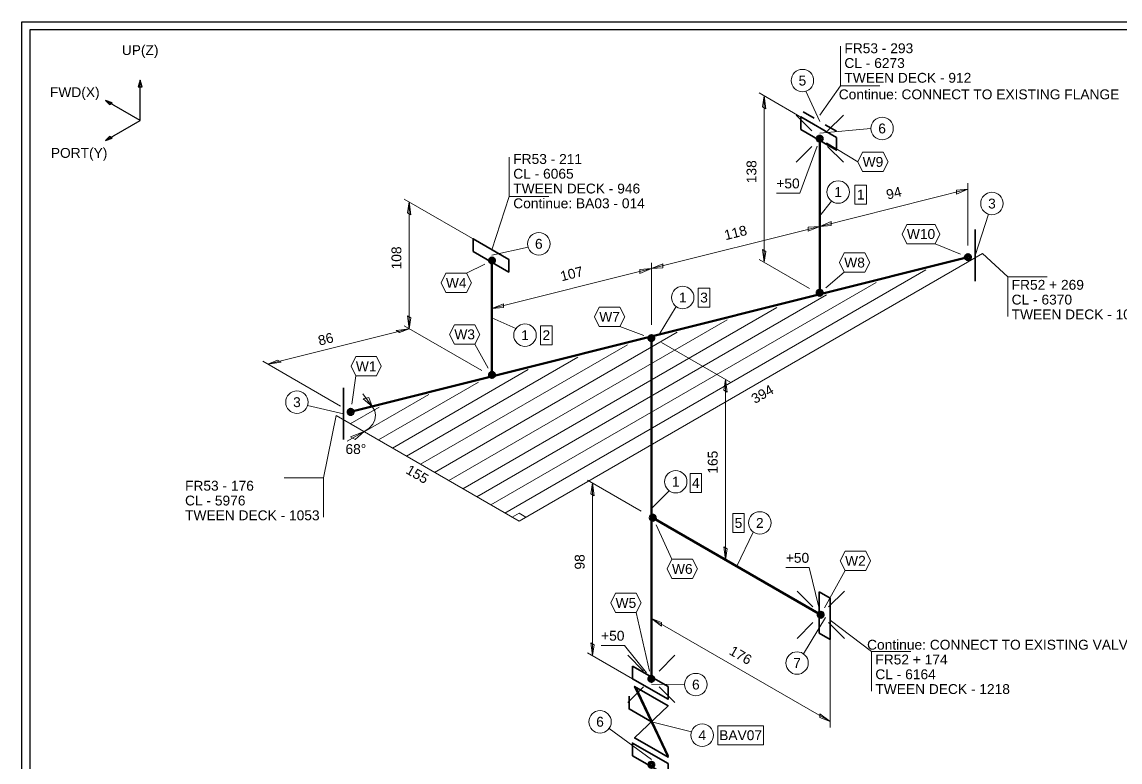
# Model space of a CAD drawing. Header units: millimetres. Extents: x 0 to 420, y 0 to 297.
# Drawn here: x 0 to 278.7, y 109.2 to 297 of the extents above; entities that cross this region are included whole.
import ezdxf
from ezdxf.enums import TextEntityAlignment as Align

# ---------------------------------------------------------------- set-up
doc = ezdxf.new("R2010")
doc.units = ezdxf.units.MM
for name, color, linetype in [('I_Coordinates', 11, 'Continuous'), ('I_CutNumbers', 10, 'Continuous'), ('I_Dimensions', 4, 'Continuous'), ('I_OtherComponents', 2, 'Continuous'), ('I_PartNumbers', 9, 'Continuous'), ('I_Pipes', 1, 'Continuous'), ('I_Tags', 8, 'Continuous'), ('I_Triangles', 5, 'Continuous'), ('SymbolsOnDrawingSheet', 1, 'Continuous')]:
    doc.layers.add(name, color=color, linetype=linetype)
doc.styles.add('Cadmatic Default Text', font='arial.ttf')

# ---------------------------------------------------------------- blocks, each defined once
blk = doc.blocks.new('SEDS_SPOOL_FORMAT_Gol_13')
at = {"layer": 'SymbolsOnDrawingSheet', "linetype": 'ByBlock', "lineweight": -3, "flags": 128}
for points in [[(0, 297), (420, 297), (420, 0), (0, 0), (0, 297)], [(418.01, 295.01), (2, 295.01)], [(2, 295.01), (2, 2)]]:
    blk.add_lwpolyline(points, dxfattribs=at)
blk = doc.blocks.new('BA01727711415_PRT_0_3')
at = {"layer": 'I_OtherComponents', "linetype": 'ByBlock', "lineweight": 35}
blk.add_line((189.92, 221), (189.92, 207.94), dxfattribs=at)
at = {"layer": 'I_OtherComponents', "linetype": 'ByBlock', "lineweight": 50}
for radius in [0.75, 0.375]:
    blk.add_circle((188.09, 214.01), radius, dxfattribs=at)
blk = doc.blocks.new('BA01727711415_PRT_1_3')
at = {"layer": 'I_Pipes', "linetype": 'ByBlock', "lineweight": 50}
blk.add_line((31.42, 174.74), (188.09, 214.01), dxfattribs=at)
blk = doc.blocks.new('BA01727711415_PRT_8_3')
at = {"layer": 'I_OtherComponents', "linetype": 'ByBlock', "lineweight": 35}
blk.add_line((29.58, 180.82), (29.58, 167.75), dxfattribs=at)
at = {"layer": 'I_OtherComponents', "linetype": 'ByBlock', "lineweight": 50}
for radius in [0.75, 0.375]:
    blk.add_circle((31.42, 174.74), radius, dxfattribs=at)
blk = doc.blocks.new('BA01727711415_PRT_9_3')
at = {"layer": 'I_Pipes', "linetype": 'ByBlock', "lineweight": 50}
blk.add_line((150.47, 244.09), (150.47, 204.99), dxfattribs=at)
blk = doc.blocks.new('BA01727711415_PRT_10_3')
at = {"layer": 'I_OtherComponents', "linetype": 'ByBlock', "lineweight": 35, "flags": 128}
blk.add_lwpolyline([(145.66, 246.38), (145.66, 249.59), (154.71, 244.36), (154.71, 241.15), (145.66, 246.38)], dxfattribs=at)
at = {"layer": 'I_OtherComponents', "linetype": 'ByBlock', "lineweight": 50}
for radius in [0.75, 0.375]:
    blk.add_circle((150.47, 244.09), radius, dxfattribs=at)
blk = doc.blocks.new('BA01727711415_PRT_11_3')
at = {"layer": 'I_Pipes', "linetype": 'ByBlock', "lineweight": 50}
blk.add_line((107.74, 107), (107.74, 193.46), dxfattribs=at)
blk = doc.blocks.new('BA01727711415_PRT_14_3')
at = {"layer": 'I_OtherComponents', "linetype": 'ByBlock', "lineweight": 35, "flags": 128}
blk.add_lwpolyline([(102.93, 110.26), (102.93, 107.05), (111.98, 101.82), (111.98, 105.04), (102.93, 110.26)], dxfattribs=at)
at = {"layer": 'I_OtherComponents', "linetype": 'ByBlock', "lineweight": 50}
for radius in [0.75, 0.375]:
    blk.add_circle((107.74, 107), radius, dxfattribs=at)
blk = doc.blocks.new('BA01727711415_PRT_15_3')
at = {"layer": 'I_OtherComponents', "linetype": 'ByBlock', "lineweight": 35}
blk.add_line((111.98, 87.45), (103.78, 104.93), dxfattribs=at)
at = {"layer": 'I_OtherComponents', "linetype": 'ByBlock', "lineweight": 35, "flags": 128}
for points in [[(107.74, 89.58), (103.49, 92.03), (111.98, 100.19), (103.49, 105.09), (111.98, 87.13), (107.74, 89.58)], [(107.74, 96.11), (102.08, 99.37), (102.08, 102.64)]]:
    blk.add_lwpolyline(points, dxfattribs=at)
at = {"layer": 'I_OtherComponents', "flags": 1}
blk.add_attdef('ValvePos', (107.74, 96.11), '', height=2.5, dxfattribs=at)
blk = doc.blocks.new('BA01727711415_PRT_16_3')
at = {"layer": 'I_OtherComponents', "linetype": 'ByBlock', "lineweight": 35, "flags": 128}
blk.add_lwpolyline([(102.93, 87.51), (102.93, 90.72), (111.98, 85.5), (111.98, 82.28), (102.93, 87.51)], dxfattribs=at)
at = {"layer": 'I_OtherComponents', "linetype": 'ByBlock', "lineweight": 50}
for radius in [0.75, 0.375]:
    blk.add_circle((107.74, 85.22), radius, dxfattribs=at)
blk = doc.blocks.new('BA01727711415_PRT_17_3')
at = {"layer": 'I_Pipes', "linetype": 'ByBlock', "lineweight": 50}
blk.add_line((108.09, 147.9), (150.72, 123.28), dxfattribs=at)
blk = doc.blocks.new('BA01727711415_PRT_18_3')
at = {"layer": 'I_OtherComponents', "linetype": 'ByBlock', "lineweight": 35, "flags": 128}
blk.add_lwpolyline([(150.3, 129.08), (153.08, 127.47), (153.08, 117.02), (150.3, 118.63), (150.3, 129.08)], dxfattribs=at)
at = {"layer": 'I_OtherComponents', "linetype": 'ByBlock', "lineweight": 50}
for radius in [0.75, 0.375]:
    blk.add_circle((150.72, 123.28), radius, dxfattribs=at)
blk = doc.blocks.new('BA01727711415_PRT_105_3')
at = {"layer": 'I_Pipes', "linetype": 'ByBlock', "lineweight": 50}
blk.add_line((67.29, 184.14), (67.29, 213.17), dxfattribs=at)
blk = doc.blocks.new('BA01727711415_PRT_106_3')
at = {"layer": 'I_OtherComponents', "linetype": 'ByBlock', "lineweight": 35, "flags": 128}
blk.add_lwpolyline([(62.48, 215.46), (62.48, 218.67), (71.53, 213.45), (71.53, 210.23), (62.48, 215.46)], dxfattribs=at)
at = {"layer": 'I_OtherComponents', "linetype": 'ByBlock', "lineweight": 50}
for radius in [0.75, 0.375]:
    blk.add_circle((67.29, 213.17), radius, dxfattribs=at)
blk = doc.blocks.new('BA01727711415_PRT_145_3')
at = {"layer": 'I_OtherComponents', "linetype": 'ByBlock', "lineweight": 35}
for p, q in [((149.05, 249.26), (146.23, 250.89)), ((154.71, 245.99), (151.88, 247.63))]:
    blk.add_line(p, q, dxfattribs=at)
blk = doc.blocks.new('BA01727711415_TRI_0_3')
at = {"layer": 'I_Triangles', "linetype": 'ByBlock', "lineweight": 0}
for p, q in [((70.58, 149.09), (177.41, 210.77)), ((67.01, 151.15), (164.79, 207.6)), ((63.44, 153.21), (152.17, 204.44)), ((59.87, 155.27), (139.56, 201.28)), ((56.3, 157.34), (126.94, 198.12)), ((52.73, 159.4), (114.33, 194.96)), ((49.16, 161.46), (101.71, 191.8)), ((45.59, 163.52), (89.09, 188.63)), ((42.03, 165.58), (76.48, 185.47)), ((38.46, 167.64), (63.86, 182.31)), ((34.89, 169.7), (51.25, 179.15)), ((31.32, 171.76), (38.63, 175.99))]:
    blk.add_line(p, q, dxfattribs=at)
at = {"layer": 'I_Triangles', "linetype": 'ByBlock', "lineweight": 0, "flags": 128}
for points in [[(27.75, 173.82), (74.15, 147.03), (191.75, 214.93)], [(34.53, 179.3), (36.92, 176.12), (34.59, 178.06), (36.06, 178.43), (36.92, 176.12), (37.53, 175.03), (37.75, 173.89), (37.57, 172.75), (37.01, 171.64), (36.08, 170.63), (34.82, 169.74), (31.42, 168.44), (32.55, 167.78), (34.82, 169.74), (30.57, 167.29)], [(72.42, 148.03), (74.15, 149.03), (75.89, 148.03)]]:
    blk.add_lwpolyline(points, dxfattribs=at)
at = {"layer": 'I_Triangles', "linetype": 'ByBlock', "lineweight": 0, "style": 'Cadmatic Default Text'}
for s, rotation, p in [('394', 30, (135.91, 179.27)), ('155', 330, (48.35, 158.93))]:
    blk.add_text(s, height=2.5, rotation=rotation, dxfattribs=at).set_placement(p, align=Align.MIDDLE_CENTER)
blk.add_text('68°', height=2.5, dxfattribs=at).set_placement((32.75, 165.32), align=Align.MIDDLE_CENTER)
blk = doc.blocks.new('BA01727711415_DIM_0_3')
at = {"layer": 'I_Dimensions', "linetype": 'ByBlock', "lineweight": 0}
for p, q in [((44.99, 228.77), (64.69, 217.4)), ((46.29, 195.86), (46.29, 228.02)), ((64.69, 185.24), (44.99, 196.61))]:
    blk.add_line(p, q, dxfattribs=at)
at = {"layer": 'I_Dimensions', "linetype": 'ByBlock', "lineweight": 0, "flags": 128}
for points in [[(46.29, 228.02), (46.72, 224.77), (45.85, 225.27), (46.29, 228.02)], [(46.29, 195.86), (46.72, 198.61), (45.85, 199.11), (46.29, 195.86)]]:
    blk.add_lwpolyline(points, dxfattribs=at)
at = {"layer": 'I_Dimensions', "linetype": 'ByBlock', "lineweight": 0, "style": 'Cadmatic Default Text'}
blk.add_text('108', height=2.5, rotation=90, dxfattribs=at).set_placement((43.04, 213.82), align=Align.MIDDLE_CENTER)
blk = doc.blocks.new('BA01727711415_DIM_1_3')
at = {"layer": 'I_Dimensions', "linetype": 'ByBlock', "lineweight": 0}
for p, q in [((10.41, 186.87), (46.29, 195.86)), ((44.99, 196.61), (64.69, 185.24)), ((28.82, 176.24), (9.11, 187.62))]:
    blk.add_line(p, q, dxfattribs=at)
at = {"layer": 'I_Dimensions', "linetype": 'ByBlock', "lineweight": 0, "flags": 128}
for points in [[(46.29, 195.86), (43.81, 194.88), (42.94, 195.38), (46.29, 195.86)], [(10.41, 186.87), (13.76, 187.35), (12.89, 187.85), (10.41, 186.87)]]:
    blk.add_lwpolyline(points, dxfattribs=at)
at = {"layer": 'I_Dimensions', "linetype": 'ByBlock', "lineweight": 0, "style": 'Cadmatic Default Text'}
blk.add_text('86', height=2.5, rotation=14.0701, dxfattribs=at).set_placement((25.1, 193.24), align=Align.MIDDLE_CENTER)
blk = doc.blocks.new('BA01727711415_DIM_2_3')
at = {"layer": 'I_Dimensions', "linetype": 'ByBlock', "lineweight": 0}
for p, q in [((107.74, 212.62), (107.74, 196.87)), ((67.29, 200.99), (107.74, 211.12)), ((67.29, 186.74), (67.29, 202.49))]:
    blk.add_line(p, q, dxfattribs=at)
at = {"layer": 'I_Dimensions', "linetype": 'ByBlock', "lineweight": 0, "flags": 128}
for points in [[(107.74, 211.12), (104.83, 209.89), (104.83, 210.89), (107.74, 211.12)], [(67.29, 200.99), (70.2, 201.21), (70.2, 202.21), (67.29, 200.99)]]:
    blk.add_lwpolyline(points, dxfattribs=at)
at = {"layer": 'I_Dimensions', "linetype": 'ByBlock', "lineweight": 0, "style": 'Cadmatic Default Text'}
blk.add_text('107', height=2.5, rotation=14.0696, dxfattribs=at).set_placement((87.51, 209.8), align=Align.MIDDLE_CENTER)
blk = doc.blocks.new('BA01727711415_DIM_3_3')
at = {"layer": 'I_Dimensions', "linetype": 'ByBlock', "lineweight": 0}
for p, q in [((150.47, 223.33), (150.47, 207.58)), ((107.74, 211.12), (150.47, 221.83)), ((107.74, 196.87), (107.74, 212.62))]:
    blk.add_line(p, q, dxfattribs=at)
at = {"layer": 'I_Dimensions', "linetype": 'ByBlock', "lineweight": 0, "flags": 128}
for points in [[(150.47, 221.83), (147.56, 220.6), (147.56, 221.6), (150.47, 221.83)], [(107.74, 211.12), (110.65, 211.35), (110.65, 212.35), (107.74, 211.12)]]:
    blk.add_lwpolyline(points, dxfattribs=at)
at = {"layer": 'I_Dimensions', "linetype": 'ByBlock', "lineweight": 0, "style": 'Cadmatic Default Text'}
blk.add_text('118', height=2.5, rotation=14.0678, dxfattribs=at).set_placement((129.1, 220.23), align=Align.MIDDLE_CENTER)
blk = doc.blocks.new('BA01727711415_DIM_4_3')
at = {"layer": 'I_Dimensions', "linetype": 'ByBlock', "lineweight": 0}
for p, q in [((188.09, 232.76), (188.09, 217.01)), ((150.47, 221.83), (188.09, 231.26)), ((150.47, 207.58), (150.47, 223.33))]:
    blk.add_line(p, q, dxfattribs=at)
at = {"layer": 'I_Dimensions', "linetype": 'ByBlock', "lineweight": 0, "flags": 128}
for points in [[(188.09, 231.26), (185.18, 230.03), (185.18, 231.03), (188.09, 231.26)], [(150.47, 221.83), (153.38, 222.06), (153.38, 223.06), (150.47, 221.83)]]:
    blk.add_lwpolyline(points, dxfattribs=at)
at = {"layer": 'I_Dimensions', "linetype": 'ByBlock', "lineweight": 0, "style": 'Cadmatic Default Text'}
blk.add_text('94', height=2.5, rotation=14.0706, dxfattribs=at).set_placement((169.28, 230.29), align=Align.MIDDLE_CENTER)
blk = doc.blocks.new('BA01727711415_DIM_5_3')
at = {"layer": 'I_Dimensions', "linetype": 'ByBlock', "lineweight": 0}
for p, q in [((135.1, 255.69), (147.87, 248.31)), ((136.4, 212.71), (136.4, 254.94)), ((147.87, 206.08), (135.1, 213.46))]:
    blk.add_line(p, q, dxfattribs=at)
at = {"layer": 'I_Dimensions', "linetype": 'ByBlock', "lineweight": 0, "flags": 128}
for points in [[(136.4, 254.94), (136.83, 251.69), (135.96, 252.19), (136.4, 254.94)], [(136.4, 212.71), (136.83, 215.46), (135.96, 215.96), (136.4, 212.71)]]:
    blk.add_lwpolyline(points, dxfattribs=at)
at = {"layer": 'I_Dimensions', "linetype": 'ByBlock', "lineweight": 0, "style": 'Cadmatic Default Text'}
blk.add_text('138', height=2.5, rotation=90, dxfattribs=at).set_placement((133.15, 235.7), align=Align.MIDDLE_CENTER)
blk = doc.blocks.new('BA01727711415_DIM_6_3')
at = {"layer": 'I_Dimensions', "linetype": 'ByBlock', "lineweight": 0}
for p, q in [((107.74, 145.1), (107.74, 120.85)), ((107.74, 122.35), (153.08, 96.17)), ((153.08, 94.67), (153.08, 118.92))]:
    blk.add_line(p, q, dxfattribs=at)
at = {"layer": 'I_Dimensions', "linetype": 'ByBlock', "lineweight": 0, "flags": 128}
for points in [[(107.74, 122.35), (110.34, 120.35), (110.34, 121.35), (107.74, 122.35)], [(153.08, 96.17), (150.48, 97.17), (150.48, 98.17), (153.08, 96.17)]]:
    blk.add_lwpolyline(points, dxfattribs=at)
at = {"layer": 'I_Dimensions', "linetype": 'ByBlock', "lineweight": 0, "style": 'Cadmatic Default Text'}
blk.add_text('176', height=2.5, rotation=330, dxfattribs=at).set_placement((130.41, 113.01), align=Align.MIDDLE_CENTER)
blk = doc.blocks.new('BA01727711415_DIM_7_3')
at = {"layer": 'I_Dimensions', "linetype": 'ByBlock', "lineweight": 0}
for p, q in [((91.5, 157.47), (105.14, 149.6)), ((92.8, 112.9), (92.8, 156.72)), ((105.14, 105.77), (91.5, 113.65))]:
    blk.add_line(p, q, dxfattribs=at)
at = {"layer": 'I_Dimensions', "linetype": 'ByBlock', "lineweight": 0, "flags": 128}
for points in [[(92.8, 156.72), (93.23, 153.47), (92.37, 153.97), (92.8, 156.72)], [(92.8, 112.9), (93.23, 115.65), (92.37, 116.15), (92.8, 112.9)]]:
    blk.add_lwpolyline(points, dxfattribs=at)
at = {"layer": 'I_Dimensions', "linetype": 'ByBlock', "lineweight": 0, "style": 'Cadmatic Default Text'}
blk.add_text('98', height=2.5, rotation=90, dxfattribs=at).set_placement((89.55, 136.69), align=Align.MIDDLE_CENTER)
blk = doc.blocks.new('BA01727711415_DIM_8_3')
at = {"layer": 'I_Dimensions', "linetype": 'ByBlock', "lineweight": 0}
for p, q in [((127.87, 182.25), (110.34, 192.37)), ((126.57, 137.22), (126.57, 183)), ((110.34, 146.6), (127.87, 136.47))]:
    blk.add_line(p, q, dxfattribs=at)
at = {"layer": 'I_Dimensions', "linetype": 'ByBlock', "lineweight": 0, "flags": 128}
for points in [[(126.57, 183), (127.01, 179.75), (126.14, 180.25), (126.57, 183)], [(126.57, 137.22), (127.01, 139.97), (126.14, 140.47), (126.57, 137.22)]]:
    blk.add_lwpolyline(points, dxfattribs=at)
at = {"layer": 'I_Dimensions', "linetype": 'ByBlock', "lineweight": 0, "style": 'Cadmatic Default Text'}
blk.add_text('165', height=2.5, rotation=90, dxfattribs=at).set_placement((123.32, 161.99), align=Align.MIDDLE_CENTER)
blk = doc.blocks.new('BA01727711415_CRD_0_3')
at = {"layer": 'I_Coordinates', "linetype": 'ByBlock', "lineweight": 0}
blk.add_line((71.69, 229.43), (67.29, 215.9), dxfattribs=at)
at = {"layer": 'I_Coordinates', "linetype": 'ByBlock', "lineweight": 0, "flags": 128}
blk.add_lwpolyline([(71.69, 239.43), (71.69, 229.43), (81.69, 229.43)], dxfattribs=at)
at = {"layer": 'I_Coordinates', "linetype": 'ByBlock', "lineweight": 0, "style": 'Cadmatic Default Text'}
for s, p in [('FR53 - 211', (72.69, 237.68)), ('CL - 6065', (72.69, 233.93)), ('TWEEN DECK - 946', (72.69, 230.18)), ('Continue: BA03 - 014', (72.69, 226.43))]:
    blk.add_text(s, height=2.5, dxfattribs=at).set_placement(p)
blk = doc.blocks.new('BA01727711415_CRD_2_3')
at = {"layer": 'I_Coordinates', "linetype": 'ByBlock', "lineweight": 0}
blk.add_line((198.18, 209), (191.75, 214.93), dxfattribs=at)
at = {"layer": 'I_Coordinates', "linetype": 'ByBlock', "lineweight": 0, "flags": 128}
blk.add_lwpolyline([(198.18, 199), (198.18, 209), (208.18, 209)], dxfattribs=at)
at = {"layer": 'I_Coordinates', "linetype": 'ByBlock', "lineweight": 0, "style": 'Cadmatic Default Text'}
for s, p in [('FR52 + 269', (199.18, 208.25)), ('CL - 6370', (199.18, 204.5)), ('TWEEN DECK - 1053', (199.18, 200.75))]:
    blk.add_text(s, height=2.5, dxfattribs=at).set_placement(p, align=Align.TOP_LEFT)
blk = doc.blocks.new('BA01727711415_CRD_3_3')
at = {"layer": 'I_Coordinates', "linetype": 'ByBlock', "lineweight": 0}
blk.add_line((24.55, 158.01), (27.75, 173.82), dxfattribs=at)
at = {"layer": 'I_Coordinates', "linetype": 'ByBlock', "lineweight": 0, "flags": 128}
blk.add_lwpolyline([(24.55, 148.01), (24.55, 158.01), (14.55, 158.01)], dxfattribs=at)
at = {"layer": 'I_Coordinates', "linetype": 'ByBlock', "lineweight": 0, "style": 'Cadmatic Default Text'}
for s, p in [('FR53 - 176', (-10.61, 157.26)), ('CL - 5976', (-10.61, 153.51)), ('TWEEN DECK - 1053', (-10.61, 149.76))]:
    blk.add_text(s, height=2.5, dxfattribs=at).set_placement(p, align=Align.TOP_LEFT)
blk = doc.blocks.new('BA01727711415_PTN_0_3')
at = {"layer": 'I_PartNumbers', "linetype": 'ByBlock', "lineweight": 0}
blk.add_line((133.58, 144.27), (129.41, 135.59), dxfattribs=at)
blk.add_circle((135.26, 146.58), 2.85, dxfattribs=at)
at = {"layer": 'I_PartNumbers', "linetype": 'ByBlock', "lineweight": 0, "style": 'Cadmatic Default Text'}
blk.add_text('2', height=2.5, dxfattribs=at).set_placement((135.26, 146.58), align=Align.MIDDLE_CENTER)
blk = doc.blocks.new('BA01727711415_PTN_1_3')
at = {"layer": 'I_PartNumbers', "linetype": 'ByBlock', "lineweight": 0}
blk.add_line((20.5, 176.34), (29.58, 174.28), dxfattribs=at)
blk.add_circle((17.79, 177.22), 2.85, dxfattribs=at)
at = {"layer": 'I_PartNumbers', "linetype": 'ByBlock', "lineweight": 0, "style": 'Cadmatic Default Text'}
blk.add_text('3', height=2.5, dxfattribs=at).set_placement((17.79, 177.22), align=Align.MIDDLE_CENTER)
blk = doc.blocks.new('BA01727711415_PTN_2_3')
at = {"layer": 'I_PartNumbers', "linetype": 'ByBlock', "lineweight": 0}
blk.add_line((76.46, 216.52), (67.29, 214.54), dxfattribs=at)
blk.add_circle((79.18, 217.4), 2.85, dxfattribs=at)
at = {"layer": 'I_PartNumbers', "linetype": 'ByBlock', "lineweight": 0, "style": 'Cadmatic Default Text'}
blk.add_text('6', height=2.5, dxfattribs=at).set_placement((79.18, 217.4), align=Align.MIDDLE_CENTER)
blk = doc.blocks.new('BA01727711415_PTN_3_3')
at = {"layer": 'I_PartNumbers', "linetype": 'ByBlock', "lineweight": 0}
blk.add_line((73.36, 195.88), (67.29, 198.66), dxfattribs=at)
blk.add_circle((75.67, 194.21), 2.85, dxfattribs=at)
at = {"layer": 'I_PartNumbers', "linetype": 'ByBlock', "lineweight": 0, "style": 'Cadmatic Default Text'}
blk.add_text('1', height=2.5, dxfattribs=at).set_placement((75.67, 194.21), align=Align.MIDDLE_CENTER)
blk = doc.blocks.new('BA01727711415_PTN_4_3')
at = {"layer": 'I_PartNumbers', "linetype": 'ByBlock', "lineweight": 0}
blk.add_line((114.02, 201.46), (109.75, 194.38), dxfattribs=at)
blk.add_circle((115.69, 203.77), 2.85, dxfattribs=at)
at = {"layer": 'I_PartNumbers', "linetype": 'ByBlock', "lineweight": 0, "style": 'Cadmatic Default Text'}
blk.add_text('1', height=2.5, dxfattribs=at).set_placement((115.69, 203.77), align=Align.MIDDLE_CENTER)
blk = doc.blocks.new('BA01727711415_PTN_5_3')
at = {"layer": 'I_PartNumbers', "linetype": 'ByBlock', "lineweight": 0}
blk.add_line((193.3, 224.91), (189.92, 214.47), dxfattribs=at)
blk.add_circle((194.18, 227.62), 2.85, dxfattribs=at)
at = {"layer": 'I_PartNumbers', "linetype": 'ByBlock', "lineweight": 0, "style": 'Cadmatic Default Text'}
blk.add_text('3', height=2.5, dxfattribs=at).set_placement((194.18, 227.62), align=Align.MIDDLE_CENTER)
blk = doc.blocks.new('BA01727711415_PTN_6_3')
at = {"layer": 'I_PartNumbers', "linetype": 'ByBlock', "lineweight": 0}
blk.add_line((117.94, 93.59), (107.74, 96.11), dxfattribs=at)
blk.add_circle((120.65, 92.71), 2.85, dxfattribs=at)
at = {"layer": 'I_PartNumbers', "linetype": 'ByBlock', "lineweight": 0, "style": 'Cadmatic Default Text'}
blk.add_text('4', height=2.5, dxfattribs=at).set_placement((120.65, 92.71), align=Align.MIDDLE_CENTER)
blk = doc.blocks.new('BA01727711415_PTN_7_3')
at = {"layer": 'I_PartNumbers', "linetype": 'ByBlock', "lineweight": 0}
blk.add_line((116.19, 105.56), (107.74, 105.64), dxfattribs=at)
blk.add_circle((119.04, 105.56), 2.85, dxfattribs=at)
at = {"layer": 'I_PartNumbers', "linetype": 'ByBlock', "lineweight": 0, "style": 'Cadmatic Default Text'}
blk.add_text('6', height=2.5, dxfattribs=at).set_placement((119.04, 105.56), align=Align.MIDDLE_CENTER)
blk = doc.blocks.new('BA01727711415_PTN_8_3')
at = {"layer": 'I_PartNumbers', "linetype": 'ByBlock', "lineweight": 0}
blk.add_line((97.02, 94.44), (107.74, 86.58), dxfattribs=at)
blk.add_circle((94.71, 96.12), 2.85, dxfattribs=at)
at = {"layer": 'I_PartNumbers', "linetype": 'ByBlock', "lineweight": 0, "style": 'Cadmatic Default Text'}
blk.add_text('6', height=2.5, dxfattribs=at).set_placement((94.71, 96.12), align=Align.MIDDLE_CENTER)
blk = doc.blocks.new('BA01727711415_PTN_9_3')
at = {"layer": 'I_PartNumbers', "linetype": 'ByBlock', "lineweight": 0}
blk.add_line((146.39, 113.34), (151.9, 122.6), dxfattribs=at)
blk.add_circle((144.71, 111.03), 2.85, dxfattribs=at)
at = {"layer": 'I_PartNumbers', "linetype": 'ByBlock', "lineweight": 0, "style": 'Cadmatic Default Text'}
blk.add_text('7', height=2.5, dxfattribs=at).set_placement((144.71, 111.03), align=Align.MIDDLE_CENTER)
blk = doc.blocks.new('BA01727711415_PTN_10_3')
at = {"layer": 'I_PartNumbers', "linetype": 'ByBlock', "lineweight": 0}
blk.add_line((153.46, 228.24), (150.47, 224.54), dxfattribs=at)
blk.add_circle((155.14, 230.55), 2.85, dxfattribs=at)
at = {"layer": 'I_PartNumbers', "linetype": 'ByBlock', "lineweight": 0, "style": 'Cadmatic Default Text'}
blk.add_text('1', height=2.5, dxfattribs=at).set_placement((155.14, 230.55), align=Align.MIDDLE_CENTER)
blk = doc.blocks.new('BA01727711415_PTN_11_3')
at = {"layer": 'I_PartNumbers', "linetype": 'ByBlock', "lineweight": 0}
blk.add_line((163.45, 246.67), (150.47, 245.45), dxfattribs=at)
blk.add_circle((166.3, 246.67), 2.85, dxfattribs=at)
at = {"layer": 'I_PartNumbers', "linetype": 'ByBlock', "lineweight": 0, "style": 'Cadmatic Default Text'}
blk.add_text('6', height=2.5, dxfattribs=at).set_placement((166.3, 246.67), align=Align.MIDDLE_CENTER)
blk = doc.blocks.new('BA01727711415_PTN_12_3')
at = {"layer": 'I_PartNumbers', "linetype": 'ByBlock', "lineweight": 0}
blk.add_line((146.96, 256.1), (150.47, 248.44), dxfattribs=at)
blk.add_circle((146.08, 258.82), 2.85, dxfattribs=at)
at = {"layer": 'I_PartNumbers', "linetype": 'ByBlock', "lineweight": 0, "style": 'Cadmatic Default Text'}
blk.add_text('5', height=2.5, dxfattribs=at).set_placement((146.08, 258.82), align=Align.MIDDLE_CENTER)
blk = doc.blocks.new('BA01727711415_PTN_13_3')
at = {"layer": 'I_PartNumbers', "linetype": 'ByBlock', "lineweight": 0}
blk.add_line((112.24, 154.74), (107.74, 150.23), dxfattribs=at)
blk.add_circle((113.92, 157.04), 2.85, dxfattribs=at)
at = {"layer": 'I_PartNumbers', "linetype": 'ByBlock', "lineweight": 0, "style": 'Cadmatic Default Text'}
blk.add_text('1', height=2.5, dxfattribs=at).set_placement((113.92, 157.04), align=Align.MIDDLE_CENTER)
blk = doc.blocks.new('BA01727711415_CUT_14_3')
at = {"layer": 'I_CutNumbers', "linetype": 'ByBlock', "lineweight": 0, "flags": 128}
blk.add_lwpolyline([(131.32, 144.18), (131.32, 148.97), (128.38, 148.97), (128.38, 144.18), (131.32, 144.18)], dxfattribs=at)
at = {"layer": 'I_CutNumbers', "linetype": 'ByBlock', "lineweight": 0, "style": 'Cadmatic Default Text'}
blk.add_text('5', height=2.5, dxfattribs=at).set_placement((129.85, 146.58), align=Align.MIDDLE_CENTER)
blk = doc.blocks.new('BA01727711415_CUT_15_3')
at = {"layer": 'I_CutNumbers', "linetype": 'ByBlock', "lineweight": 0, "flags": 128}
blk.add_lwpolyline([(82.55, 191.81), (82.55, 196.6), (79.6, 196.6), (79.6, 191.81), (82.55, 191.81)], dxfattribs=at)
at = {"layer": 'I_CutNumbers', "linetype": 'ByBlock', "lineweight": 0, "style": 'Cadmatic Default Text'}
blk.add_text('2', height=2.5, dxfattribs=at).set_placement((81.08, 194.21), align=Align.MIDDLE_CENTER)
blk = doc.blocks.new('BA01727711415_CUT_16_3')
at = {"layer": 'I_CutNumbers', "linetype": 'ByBlock', "lineweight": 0, "flags": 128}
blk.add_lwpolyline([(122.57, 201.37), (122.57, 206.16), (119.63, 206.16), (119.63, 201.37), (122.57, 201.37)], dxfattribs=at)
at = {"layer": 'I_CutNumbers', "linetype": 'ByBlock', "lineweight": 0, "style": 'Cadmatic Default Text'}
blk.add_text('3', height=2.5, dxfattribs=at).set_placement((121.1, 203.77), align=Align.MIDDLE_CENTER)
blk = doc.blocks.new('BA01727711415_CUT_17_3')
at = {"layer": 'I_CutNumbers', "linetype": 'ByBlock', "lineweight": 0, "flags": 128}
blk.add_lwpolyline([(162.34, 227.5), (162.34, 232.29), (159.4, 232.29), (159.4, 227.5), (162.34, 227.5)], dxfattribs=at)
at = {"layer": 'I_CutNumbers', "linetype": 'ByBlock', "lineweight": 0, "style": 'Cadmatic Default Text'}
blk.add_text('1', height=2.5, dxfattribs=at).set_placement((160.87, 229.89), align=Align.MIDDLE_CENTER)
blk = doc.blocks.new('BA01727711415_CUT_18_3')
at = {"layer": 'I_CutNumbers', "linetype": 'ByBlock', "lineweight": 0, "flags": 128}
blk.add_lwpolyline([(120.5, 154.32), (120.5, 159.11), (117.56, 159.11), (117.56, 154.32), (120.5, 154.32)], dxfattribs=at)
at = {"layer": 'I_CutNumbers', "linetype": 'ByBlock', "lineweight": 0, "style": 'Cadmatic Default Text'}
blk.add_text('4', height=2.5, dxfattribs=at).set_placement((119.03, 156.71), align=Align.MIDDLE_CENTER)
blk = doc.blocks.new('BA01727711415_vpo_19_3')
at = {"layer": 'I_Tags', "linetype": 'ByBlock', "lineweight": 0, "flags": 128}
blk.add_lwpolyline([(136.2, 90.31), (136.2, 95.11), (124.58, 95.11), (124.58, 90.31), (136.2, 90.31)], dxfattribs=at)
at = {"layer": 'I_Tags', "linetype": 'ByBlock', "lineweight": 0, "style": 'Cadmatic Default Text'}
blk.add_text('BAV07', height=2.5, dxfattribs=at).set_placement((130.39, 92.71), align=Align.MIDDLE_CENTER)
blk = doc.blocks.new('Pi_Weld_0')
at = {"layer": 'I_Tags', "linetype": 'ByBlock', "lineweight": 0, "flags": 128}
for points in [[(-2.62, 2.45), (-6.66, 11.18)], [(-2.62, 2.45), (-3.84, 0)], [(-3.84, 0), (-2.62, -2.45)], [(2.62, 2.45), (-2.62, 2.45)], [(3.84, 0), (2.62, 2.45)], [(2.62, -2.45), (3.84, 0)], [(-2.62, -2.45), (2.62, -2.45)]]:
    blk.add_lwpolyline(points, dxfattribs=at)
at = {"layer": 'I_Tags', "linetype": 'ByBlock', "lineweight": 0, "style": 'Cadmatic Default Text'}
blk.add_text('W6', height=2.5, dxfattribs=at).set_placement((0, 0), align=Align.MIDDLE_CENTER)
blk = doc.blocks.new('Pi_Weld_1')
at = {"layer": 'I_Tags', "linetype": 'ByBlock', "lineweight": 0, "flags": 128}
for points in [[(-2.62, 2.45), (-3.84, 0)], [(-3.84, 0), (-2.62, -2.45)], [(2.62, 2.45), (-2.62, 2.45)], [(3.84, 0), (2.62, 2.45)], [(2.62, -2.45), (3.84, 0)], [(-2.62, -2.45), (-3.66, -9.59)], [(-2.62, -2.45), (2.62, -2.45)]]:
    blk.add_lwpolyline(points, dxfattribs=at)
at = {"layer": 'I_Tags', "linetype": 'ByBlock', "lineweight": 0, "style": 'Cadmatic Default Text'}
blk.add_text('W1', height=2.5, dxfattribs=at).set_placement((0, 0), align=Align.MIDDLE_CENTER)
blk = doc.blocks.new('Pi_Weld_2')
at = {"layer": 'I_Tags', "linetype": 'ByBlock', "lineweight": 0, "flags": 128}
for points in [[(-2.62, 2.45), (-3.84, 0)], [(-3.84, 0), (-2.62, -2.45)], [(2.62, 2.45), (-2.62, 2.45)], [(3.84, 0), (2.62, 2.45)], [(2.62, -2.45), (3.84, 0)], [(-2.62, -2.45), (2.62, -2.45)], [(2.62, -2.45), (5.97, -8.54)]]:
    blk.add_lwpolyline(points, dxfattribs=at)
at = {"layer": 'I_Tags', "linetype": 'ByBlock', "lineweight": 0, "style": 'Cadmatic Default Text'}
blk.add_text('W3', height=2.5, dxfattribs=at).set_placement((0, 0), align=Align.MIDDLE_CENTER)
blk = doc.blocks.new('Pi_Weld_3')
at = {"layer": 'I_Tags', "linetype": 'ByBlock', "lineweight": 0, "flags": 128}
for points in [[(2.62, 2.45), (7.28, 4.79)], [(-2.62, 2.45), (-3.84, 0)], [(-3.84, 0), (-2.62, -2.45)], [(2.62, 2.45), (-2.62, 2.45)], [(3.84, 0), (2.62, 2.45)], [(2.62, -2.45), (3.84, 0)], [(-2.62, -2.45), (2.62, -2.45)]]:
    blk.add_lwpolyline(points, dxfattribs=at)
at = {"layer": 'I_Tags', "linetype": 'ByBlock', "lineweight": 0, "style": 'Cadmatic Default Text'}
blk.add_text('W4', height=2.5, dxfattribs=at).set_placement((0, 0), align=Align.MIDDLE_CENTER)
blk = doc.blocks.new('Pi_Weld_4')
at = {"layer": 'I_Tags', "linetype": 'ByBlock', "lineweight": 0, "flags": 128}
for points in [[(-2.62, 2.45), (-3.84, 0)], [(-3.84, 0), (-2.62, -2.45)], [(2.62, 2.45), (-2.62, 2.45)], [(3.84, 0), (2.62, 2.45)], [(2.62, -2.45), (3.84, 0)], [(-2.62, -2.45), (-7.31, -6.38)], [(-2.62, -2.45), (2.62, -2.45)]]:
    blk.add_lwpolyline(points, dxfattribs=at)
at = {"layer": 'I_Tags', "linetype": 'ByBlock', "lineweight": 0, "style": 'Cadmatic Default Text'}
blk.add_text('W8', height=2.5, dxfattribs=at).set_placement((0, 0), align=Align.MIDDLE_CENTER)
blk = doc.blocks.new('Pi_ExtraLength2_5')
at = {"layer": 'I_Tags', "linetype": 'ByBlock', "lineweight": 0, "flags": 128}
for points in [[(2.96, -2.45), (7.36, 9.49)], [(-2.96, -2.45), (2.96, -2.45)]]:
    blk.add_lwpolyline(points, dxfattribs=at)
at = {"layer": 'I_Tags', "linetype": 'ByBlock', "lineweight": 0, "style": 'Cadmatic Default Text'}
blk.add_text('+50', height=2.5, dxfattribs=at).set_placement((0, 0), align=Align.MIDDLE_CENTER)
blk = doc.blocks.new('Pi_Weld_6')
at = {"layer": 'I_Tags', "linetype": 'ByBlock', "lineweight": 0, "flags": 128}
for points in [[(-3.59, 2.45), (-4.81, 0)], [(-4.81, 0), (-3.59, -2.45)], [(3.59, 2.45), (-3.59, 2.45)], [(4.81, 0), (3.59, 2.45)], [(3.59, -2.45), (4.81, 0)], [(-3.59, -2.45), (3.59, -2.45)], [(3.59, -2.45), (10.06, -5.12)]]:
    blk.add_lwpolyline(points, dxfattribs=at)
at = {"layer": 'I_Tags', "linetype": 'ByBlock', "lineweight": 0, "style": 'Cadmatic Default Text'}
blk.add_text('W10', height=2.5, dxfattribs=at).set_placement((0, 0), align=Align.MIDDLE_CENTER)
blk = doc.blocks.new('Pi_Weld_7')
at = {"layer": 'I_Tags', "linetype": 'ByBlock', "lineweight": 0, "flags": 128}
for points in [[(-2.62, 2.45), (-3.84, 0)], [(-3.84, 0), (-2.62, -2.45)], [(2.62, 2.45), (-2.62, 2.45)], [(3.84, 0), (2.62, 2.45)], [(2.62, -2.45), (3.84, 0)], [(-2.62, -2.45), (2.62, -2.45)], [(2.62, -2.45), (8.72, -4.72)]]:
    blk.add_lwpolyline(points, dxfattribs=at)
at = {"layer": 'I_Tags', "linetype": 'ByBlock', "lineweight": 0, "style": 'Cadmatic Default Text'}
blk.add_text('W7', height=2.5, dxfattribs=at).set_placement((0, 0), align=Align.MIDDLE_CENTER)
blk = doc.blocks.new('Pi_ExtraLength2_8')
at = {"layer": 'I_Tags', "linetype": 'ByBlock', "lineweight": 0, "flags": 128}
for points in [[(-2.96, -2.45), (2.96, -2.45)], [(2.96, -2.45), (5.42, -12.49)]]:
    blk.add_lwpolyline(points, dxfattribs=at)
at = {"layer": 'I_Tags', "linetype": 'ByBlock', "lineweight": 0, "style": 'Cadmatic Default Text'}
blk.add_text('+50', height=2.5, dxfattribs=at).set_placement((0, 0), align=Align.MIDDLE_CENTER)
blk = doc.blocks.new('Pi_FieldWeld_9')
at = {"layer": 'I_Tags', "linetype": 'ByBlock', "lineweight": 0, "flags": 128}
for points in [[(-2.62, 2.45), (-3.84, 0)], [(-3.84, 0), (-2.62, -2.45)], [(2.62, 2.45), (-2.62, 2.45)], [(3.84, 0), (2.62, 2.45)], [(2.62, -2.45), (3.84, 0)], [(-2.62, -2.45), (-7.85, -11.93)], [(-2.62, -2.45), (2.62, -2.45)], [(-10.82, -11.68), (-14.82, -7.68)], [(-6.82, -11.68), (-2.82, -7.68)], [(-10.82, -15.68), (-14.82, -19.68)], [(-6.82, -15.68), (-2.82, -19.68)]]:
    blk.add_lwpolyline(points, dxfattribs=at)
at = {"layer": 'I_Tags', "linetype": 'ByBlock', "lineweight": 0, "style": 'Cadmatic Default Text'}
blk.add_text('W2', height=2.5, dxfattribs=at).set_placement((0, 0), align=Align.MIDDLE_CENTER)
blk = doc.blocks.new('Pi_ExtraLength2_10')
at = {"layer": 'I_Tags', "linetype": 'ByBlock', "lineweight": 0, "flags": 128}
for points in [[(-2.96, -2.45), (2.96, -2.45)], [(2.96, -2.45), (8.53, -9.39)]]:
    blk.add_lwpolyline(points, dxfattribs=at)
at = {"layer": 'I_Tags', "linetype": 'ByBlock', "lineweight": 0, "style": 'Cadmatic Default Text'}
blk.add_text('+50', height=2.5, dxfattribs=at).set_placement((0, 0), align=Align.MIDDLE_CENTER)
blk = doc.blocks.new('Pi_FieldWeld_11')
at = {"layer": 'I_Tags', "linetype": 'ByBlock', "lineweight": 0, "flags": 128}
for points in [[(-2.62, 2.45), (-3.84, 0)], [(-3.84, 0), (-2.62, -2.45)], [(2.62, 2.45), (-2.62, 2.45)], [(3.84, 0), (2.62, 2.45)], [(2.62, -2.45), (3.84, 0)], [(-2.62, -2.45), (2.62, -2.45)], [(2.62, -2.45), (6.01, -17.33)], [(4.45, -17.28), (0.45, -13.28)], [(8.45, -17.28), (12.45, -13.28)], [(4.45, -21.28), (0.45, -25.28)], [(8.45, -21.28), (12.45, -25.28)]]:
    blk.add_lwpolyline(points, dxfattribs=at)
at = {"layer": 'I_Tags', "linetype": 'ByBlock', "lineweight": 0, "style": 'Cadmatic Default Text'}
blk.add_text('W5', height=2.5, dxfattribs=at).set_placement((0, 0), align=Align.MIDDLE_CENTER)
blk = doc.blocks.new('Pi_FieldWeld_12')
at = {"layer": 'I_Tags', "linetype": 'ByBlock', "lineweight": 0, "flags": 128}
for points in [[(-15.51, 7.9), (-19.51, 11.9)], [(-11.51, 7.9), (-7.51, 11.9)], [(-15.51, 3.9), (-19.51, -0.1)], [(-3.84, 0), (-11.8, 4.86)], [(-11.51, 3.9), (-7.51, -0.1)], [(-2.62, 2.45), (-3.84, 0)], [(-3.84, 0), (-2.62, -2.45)], [(2.62, 2.45), (-2.62, 2.45)], [(3.84, 0), (2.62, 2.45)], [(2.62, -2.45), (3.84, 0)], [(-2.62, -2.45), (2.62, -2.45)]]:
    blk.add_lwpolyline(points, dxfattribs=at)
at = {"layer": 'I_Tags', "linetype": 'ByBlock', "lineweight": 0, "style": 'Cadmatic Default Text'}
blk.add_text('W9', height=2.5, dxfattribs=at).set_placement((0, 0), align=Align.MIDDLE_CENTER)

msp = doc.modelspace()

# ---------------------------------------------------------------- linework, layer by layer
at = {"layer": 'I_Coordinates', "linetype": 'ByBlock', "lineweight": 0}
for p, q in [((207.73, 280.83), (202.47, 273.38)), ((215.59, 137.22), (205.08, 145.22))]:
    msp.add_line(p, q, dxfattribs=at)
at = {"layer": 'I_Coordinates', "linetype": 'ByBlock', "lineweight": 0, "flags": 128}
for points in [[(207.73, 290.83), (207.73, 280.83), (217.73, 280.83)], [(215.59, 127.22), (215.59, 137.22), (225.59, 137.22)]]:
    msp.add_lwpolyline(points, dxfattribs=at)
at = {"layer": 'I_OtherComponents', "linetype": 'ByBlock', "lineweight": 50}
for centre, radius in [((202.47, 228.29), 0.75), ((202.47, 228.29), 0.375), ((159.74, 216.76), 0.75), ((159.74, 216.76), 0.375), ((119.29, 207.44), 0.75), ((119.29, 207.44), 0.375), ((160.09, 171.2), 0.75), ((160.09, 171.2), 0.375)]:
    msp.add_circle(centre, radius, dxfattribs=at)
at = {"layer": 'SymbolsOnDrawingSheet', "linetype": 'ByBlock', "lineweight": 25, "flags": 128}
for points in [[(30.5, 280.57), (30, 282.21), (29.5, 280.57), (30.5, 280.57)], [(30, 272), (30, 282.21)], [(30, 272), (21.16, 277.1)], [(22.93, 276.49), (21.16, 277.1), (22.22, 276.08), (22.93, 276.49)], [(21.16, 266.9), (30, 272)], [(22.22, 267.92), (21.16, 266.9), (22.93, 267.51), (22.22, 267.92)]]:
    msp.add_lwpolyline(points, dxfattribs=at)

# ---------------------------------------------------------------- block references
at = {"layer": 'I_Coordinates', "lineweight": 0}
for name in ['BA01727711415_CRD_0_3', 'BA01727711415_CRD_2_3', 'BA01727711415_CRD_3_3']:
    msp.add_blockref(name, (52, 23.3), dxfattribs=at)
at = {"layer": 'I_CutNumbers', "lineweight": 0}
for name in ['BA01727711415_CUT_17_3', 'BA01727711415_CUT_16_3', 'BA01727711415_CUT_15_3', 'BA01727711415_CUT_18_3', 'BA01727711415_CUT_14_3']:
    msp.add_blockref(name, (52, 23.3), dxfattribs=at)
at = {"layer": 'I_Dimensions', "lineweight": 0}
for name in ['BA01727711415_DIM_5_3', 'BA01727711415_DIM_4_3', 'BA01727711415_DIM_0_3', 'BA01727711415_DIM_3_3', 'BA01727711415_DIM_2_3', 'BA01727711415_DIM_1_3', 'BA01727711415_DIM_8_3', 'BA01727711415_DIM_7_3', 'BA01727711415_DIM_6_3']:
    msp.add_blockref(name, (52, 23.3), dxfattribs=at)
at = {"layer": 'I_OtherComponents', "lineweight": 35}
for name in ['BA01727711415_PRT_145_3', 'BA01727711415_PRT_10_3', 'BA01727711415_PRT_0_3', 'BA01727711415_PRT_106_3', 'BA01727711415_PRT_8_3', 'BA01727711415_PRT_18_3', 'BA01727711415_PRT_14_3', 'BA01727711415_PRT_15_3', 'BA01727711415_PRT_16_3']:
    msp.add_blockref(name, (52, 23.3), dxfattribs=at)
at = {"layer": 'I_PartNumbers', "lineweight": 0}
for name in ['BA01727711415_PTN_12_3', 'BA01727711415_PTN_11_3', 'BA01727711415_PTN_10_3', 'BA01727711415_PTN_5_3', 'BA01727711415_PTN_2_3', 'BA01727711415_PTN_4_3', 'BA01727711415_PTN_3_3', 'BA01727711415_PTN_1_3', 'BA01727711415_PTN_13_3', 'BA01727711415_PTN_0_3', 'BA01727711415_PTN_9_3', 'BA01727711415_PTN_7_3', 'BA01727711415_PTN_8_3', 'BA01727711415_PTN_6_3']:
    msp.add_blockref(name, (52, 23.3), dxfattribs=at)
at = {"layer": 'I_Pipes', "lineweight": 50}
for name in ['BA01727711415_PRT_9_3', 'BA01727711415_PRT_1_3', 'BA01727711415_PRT_105_3', 'BA01727711415_PRT_11_3', 'BA01727711415_PRT_17_3']:
    msp.add_blockref(name, (52, 23.3), dxfattribs=at)
at = {"layer": 'I_Tags'}
for name, p in [('Pi_FieldWeld_12', (215.98, 261.49)), ('Pi_ExtraLength2_5', (194.42, 256.02)), ('Pi_Weld_6', (228.18, 243.19)), ('Pi_Weld_4', (211.31, 235.95)), ('Pi_Weld_3', (110.22, 230.79)), ('Pi_Weld_7', (149.14, 222.18)), ('Pi_Weld_2', (112.36, 217.73)), ('Pi_Weld_1', (87.36, 209.62)), ('Pi_Weld_0', (167.59, 158.2)), ('Pi_ExtraLength2_8', (196.83, 161.02)), ('Pi_FieldWeld_9', (211.54, 160.26)), ('Pi_FieldWeld_11', (153.28, 149.58)), ('Pi_ExtraLength2_10', (149.95, 141.25))]:
    msp.add_blockref(name, p, dxfattribs=at)
at = {"layer": 'I_Tags', "lineweight": 0}
msp.add_blockref('BA01727711415_vpo_19_3', (52, 23.3), dxfattribs=at)
at = {"layer": 'I_Triangles', "lineweight": 0}
msp.add_blockref('BA01727711415_TRI_0_3', (52, 23.3), dxfattribs=at)
at = {"layer": 'SymbolsOnDrawingSheet'}
msp.add_blockref('SEDS_SPOOL_FORMAT_Gol_13', (0, 0), dxfattribs=at)

# ---------------------------------------------------------------- texts
at = {"layer": 'I_Coordinates', "linetype": 'ByBlock', "lineweight": 0, "style": 'Cadmatic Default Text'}
for s, p in [('FR53 - 293', (208.73, 289.08)), ('CL - 6273', (208.73, 285.33)), ('TWEEN DECK - 912', (208.73, 281.58)), ('Continue: CONNECT TO EXISTING FLANGE', (207.3, 277.38))]:
    msp.add_text(s, height=2.5, dxfattribs=at).set_placement(p)
for s, p in [('Continue: CONNECT TO EXISTING VALVE BV5', (214.49, 140.22)), ('FR52 + 174', (216.59, 136.47)), ('CL - 6164', (216.59, 132.72)), ('TWEEN DECK - 1218', (216.59, 128.97))]:
    msp.add_text(s, height=2.5, dxfattribs=at).set_placement(p, align=Align.TOP_LEFT)
at = {"layer": 'SymbolsOnDrawingSheet', "linetype": 'ByBlock', "lineweight": 25, "style": 'Cadmatic Default Text'}
for s, p in [('UP(Z)', (30, 289.86)), ('FWD(X)', (13.41, 279.17)), ('PORT(Y)', (14.5, 263.77))]:
    msp.add_text(s, height=2.5, dxfattribs=at).set_placement(p, align=Align.MIDDLE_CENTER)

doc.saveas('drawing.dxf')
